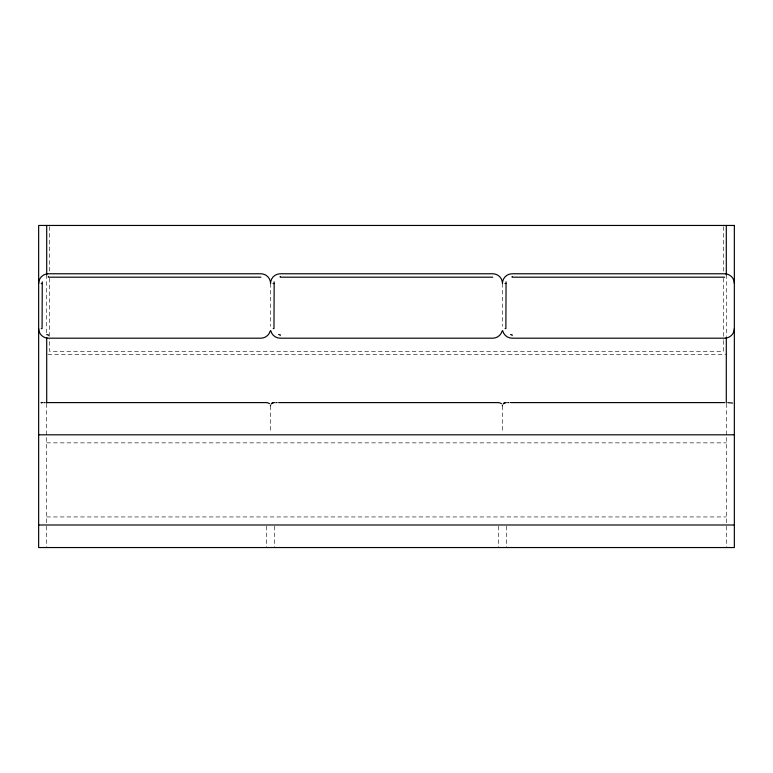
<?xml version="1.0" encoding="UTF-8"?>
<svg xmlns="http://www.w3.org/2000/svg" width="773" height="773" viewBox="0 0 773 773"><rect width="100%" height="100%" fill="white"/><g stroke="black" fill="none" stroke-linecap="round" stroke-linejoin="round"><path stroke-width="0.58" stroke-dasharray="3.87 2.9" d="M47.907 354.295L726.301 354.295M46.699 442.861L726.301 442.861M46.699 516.944L726.301 516.944M726.301 274.821L726.301 336.574M726.301 403.719L726.301 524.993M726.301 526.181L726.301 547.545M723.402 226.653L723.402 272.231M723.402 278.232L723.402 339.395M723.402 340.603L723.402 351.396L49.598 351.396L49.598 340.603M506.479 526.181L506.479 547.545M502.45 283.517L502.45 326.216M502.45 406.018L502.45 432.416M498.421 526.181L498.421 547.545M274.579 526.181L274.579 547.545M270.55 283.517L270.55 326.216M270.55 406.018L270.55 432.416M266.521 526.181L266.521 547.545M49.598 226.653L49.598 272.231M49.598 278.232L49.598 339.395M46.699 274.821L46.699 333.859M46.699 403.719L46.699 524.993M46.699 526.181L46.699 547.545"/><path stroke-width="1.16" d="M270.55 283.517L270.782 281.353A9.711 9.711 0 0 1 280.222 273.768L492.778 273.768A9.672 9.672 0 0 1 502.121 280.937L502.344 282.609M502.45 283.517L502.682 281.353A9.711 9.711 0 0 1 512.122 273.768L724.678 273.768A9.672 9.672 0 0 1 734.35 283.44M41.307 328.593L42.071 328.593L42.273 281.874M273.207 328.593L273.971 328.593L274.173 281.874M505.107 328.593L505.871 328.593L506.073 281.874M271.294 403.893L272.483 402.946M503.194 403.893L504.383 402.946M271.555 403.603L272.26 403.062M503.455 403.603L504.16 403.062M41.182 402.723L42.273 402.607M273.082 402.723L274.173 402.607M504.982 402.723L506.073 402.607M41.307 402.694L42.071 402.607M273.207 402.694L273.971 402.607M505.107 402.694L505.871 402.607M41.182 283.507L42.071 283.498M273.082 283.507L273.971 283.498M504.982 283.507L505.871 283.498M260.878 277.188L48.322 277.188L48.322 276.425M492.778 277.188L280.222 277.188L280.222 276.425M724.678 277.188L512.122 277.188L512.122 276.425M43.887 402.607L45.201 402.607M46.699 402.607L267.129 402.607L269.545 403.603M275.787 402.607L277.101 402.607M278.599 402.607L499.029 402.607L501.445 403.603M507.687 402.607L509.001 402.607M510.499 402.607L724.678 402.607M727.808 402.607L732.64 403.062M38.65 434.812L734.35 434.812M38.65 524.993L734.35 524.993M510.499 334.564L512.103 334.767L512.113 335.656M278.599 334.564L280.203 334.767L280.213 335.656M46.699 334.564L48.303 334.767L48.312 335.656M502.334 405.139L502.45 406.018M270.444 282.609L270.221 280.937A9.672 9.672 0 0 0 260.878 273.768L48.322 273.768A9.711 9.711 0 0 0 38.65 283.517M270.434 405.139L270.55 406.018M726.301 225.455L726.301 274.975M726.301 337.472L726.301 403.004M46.699 225.455L46.699 274.975M46.699 337.472L46.699 403.004M502.701 330.738A9.634 9.634 0 0 0 512.122 338.188L724.678 338.188A9.672 9.672 0 0 0 734.35 328.515M270.801 330.738A9.634 9.634 0 0 0 280.222 338.188L492.778 338.188A9.672 9.672 0 0 0 502.121 331.018M38.65 328.593A9.634 9.634 0 0 0 48.322 338.188L260.878 338.188A9.672 9.672 0 0 0 270.221 331.018M734.35 225.455L38.65 225.455L38.65 547.545L734.35 547.545L734.35 225.455"/></g></svg>
